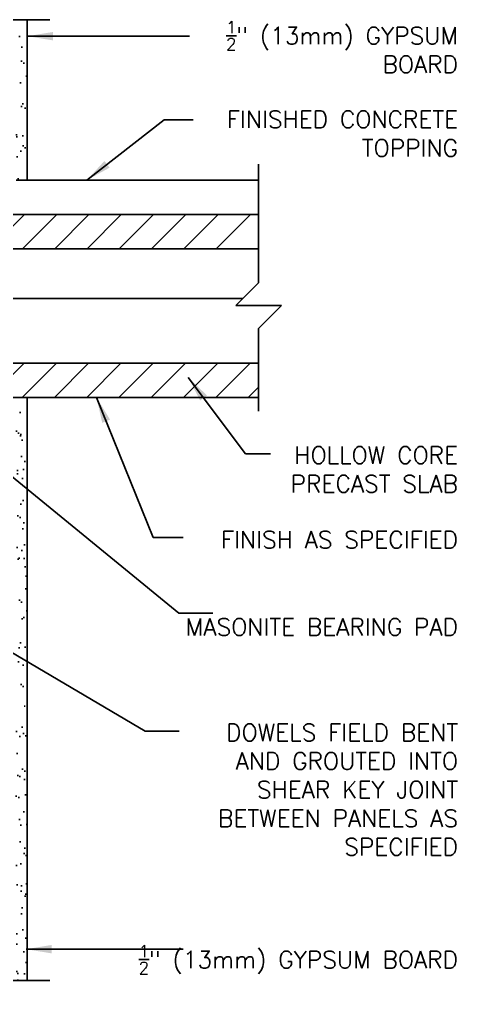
# Model space of a CAD drawing. Header units: inches. Extents: x 251.1 to 308.1, y 82.2 to 149.8.
# Drawn here: x 288.98 to 308.14, y 105.81 to 148.83 of the extents above; entities that cross this region are included whole.
import ezdxf

# ---------------------------------------------------------------- set-up
doc = ezdxf.new("R2010")
doc.units = ezdxf.units.IN
doc.header["$LTSCALE"] = 0.5
doc.header["$MEASUREMENT"] = 0
for name, color, linetype in [('HATCH', 12, 'Continuous'), ('line25', 2, 'Continuous'), ('LINE3', 3, 'Continuous'), ('LINE9', 9, 'Continuous'), ('TEXT', 4, 'Continuous')]:
    doc.layers.add(name, color=color, linetype=linetype)
doc.styles.add('DIM', font='romans.shx', dxfattribs={"width": 0.7})
doc.styles.add('ROMANS', font='romans.shx', dxfattribs={"height": 0.75})
doc.dimstyles.new('ext_12', dxfattribs={"dimscale": 12, "dimtxt": 0.09375, "dimasz": 0.09375, "dimexe": 0.09375, "dimexo": 0.0625, "dimgap": 0.0625, "dimtad": 1, "dimdec": 1, "dimzin": 3, "dimdsep": 46, "dimlunit": 4, "dimtxsty": 'DIM', "dimcen": 0.09, "dimdle": 0.09375, "dimclrt": 4, "dimadec": 0, "dimazin": 0, "dimtfac": 1, "dimtdec": 1, "dimtmove": 2, "dimatfit": 3, "dimfxl": 1, "dimfrac": 2, "dimtolj": 1, "dimtzin": 0, "dimarcsym": 0})

msp = doc.modelspace()

# ---------------------------------------------------------------- hatches: boundary and pattern name
at = {"layer": 'HATCH'}
h = msp.add_hatch(dxfattribs=at)
h.set_pattern_fill('AR-SAND', color=256, scale=0.5, style=0)
h.set_pattern_definition([(37.5, (182.0044, -23.1193), (-0.0314967, 0.963412), [0, -0.76, 0, -0.85, 0, -0.8125]), (7.5, (182.0044, -23.1193), (0.884888, 1.411073), [0, -0.41, 0, -0.685, 0, -0.2625]), (327.5, (181.3894, -23.1193), (1.557071, 0.0028295), [0, -0.25, 0, -0.9, 0, -1.175]), (317.5, (181.3894, -23.1193), (1.503063, 0.438838), [0, -0.125, 0, -0.59, 0, -0.675])])
h.paths.add_polyline_path([(288.828, 141.808), (289.308, 141.808), (289.308, 148.825), (288.828, 148.825)])
h = msp.add_hatch(dxfattribs=at)
h.set_pattern_fill('ANSI31', color=256, scale=8, style=0)
h.set_pattern_definition([(45, (193.1861, -20.746), (-0.707107, 0.707107), [])])
edge = h.paths.add_edge_path()
edge.add_line((298.937, 138.808), (299.437, 139.308))
edge.add_line((299.437, 139.308), (299.437, 140.308))
edge.add_line((299.437, 140.308), (288.07, 140.308))
edge.add_arc((287.917, 140.414), 0.186, 318.1805, 325.0817, ccw=False)
edge.add_line((288.056, 140.29), (287.692, 140.29))
edge.add_line((287.692, 140.29), (287.651, 140.267))
edge.add_line((287.651, 140.267), (287.641, 140.308))
edge.add_line((287.641, 140.308), (287.558, 140.308))
edge.add_line((287.558, 140.308), (287.492, 140.308))
edge.add_line((287.492, 140.308), (287.464, 140.29))
edge.add_line((287.464, 140.29), (287.103, 140.29))
edge.add_arc((287.102, 140.415), 0.125, 269.3947, 270.6053, ccw=False)
edge.add_line((287.101, 140.29), (283.203, 140.29))
edge.add_line((283.203, 140.29), (283.203, 138.808))
edge.add_line((283.203, 138.808), (298.937, 138.808))
h = msp.add_hatch(dxfattribs=at)
h.set_pattern_fill('ANSI31', color=256, scale=8, style=0)
h.set_pattern_definition([(45, (193.1861, -18.746), (-0.707107, 0.707107), [])])
h.paths.add_polyline_path([(299.437, 133.808), (283.203, 133.808), (283.203, 132.308), (299.437, 132.308)])
h = msp.add_hatch(dxfattribs=at)
h.set_pattern_fill('AR-SAND', color=256, scale=0.5, style=0)
h.set_pattern_definition([(37.5, (193.1861, -29.7721), (-0.0314967, 0.963412), [0, -0.76, 0, -0.85, 0, -0.8125]), (7.5, (193.1861, -29.7721), (0.884888, 1.411073), [0, -0.41, 0, -0.685, 0, -0.2625]), (327.5, (192.5711, -29.7721), (1.557071, 0.0028295), [0, -0.25, 0, -0.9, 0, -1.175]), (317.5, (192.5711, -29.7721), (1.503063, 0.438838), [0, -0.125, 0, -0.59, 0, -0.675])])
h.paths.add_polyline_path([(288.828, 106.811), (289.307, 106.811), (289.307, 132.308), (288.808, 132.308)])

# ---------------------------------------------------------------- linework, layer by layer
at = {"layer": 'line25'}
for p, q in [((283.203, 140.308), (299.437, 140.308)), ((288.808, 140.308), (299.437, 140.308)), ((283.203, 132.308), (299.437, 132.308)), ((288.808, 132.308), (299.437, 132.308))]:
    msp.add_line(p, q, dxfattribs=at)
at = {"layer": 'LINE3'}
msp.add_line((298.755, 136.636), (282.298, 136.636), dxfattribs=at)
at = {"layer": 'LINE9'}
for p, q in [((290.307, 148.825), (281.073, 148.825)), ((289.307, 141.808), (289.308, 148.825)), ((299.437, 142.513), (299.437, 137.319)), ((288.827, 141.808), (299.437, 141.808)), ((283.203, 138.808), (299.437, 138.808)), ((299.437, 137.319), (298.437, 136.319)), ((299.437, 137.319), (299.437, 137.319)), ((299.437, 136.319), (298.437, 136.319)), ((299.437, 136.319), (300.437, 136.319)), ((300.437, 136.319), (299.437, 135.319)), ((299.437, 135.319), (299.437, 131.711)), ((283.203, 133.808), (299.437, 133.808)), ((289.307, 106.811), (289.307, 132.308))]:
    msp.add_line(p, q, dxfattribs=at)
msp.add_lwpolyline([(270.099, 106.81), (279.063, 106.81), (280.063, 107.81), (280.063, 105.81), (281.063, 106.81), (290.307, 106.811)], dxfattribs=at)

# ---------------------------------------------------------------- texts
at = {"layer": 'TEXT', "char_height": 0.75, "attachment_point": 6, "style": 'ROMANS'}
for s, insert, width in [('\\A1;{\\H0.7x;\\S1/2;}" (13mm) GYPSUM BOARD', (308.175, 147.624), 12.99266), ('\\A1;FINISHED CONCRETE TOPPING', (308.175, 143.841), 12.99266), ('\\A1;HOLLOW CORE PRECAST SLAB', (308.175, 129.155), 10.94608), ('\\A1;FINISH AS SPECIFIED', (308.175, 126.088), 12.93148), ('MASONITE BEARING PAD', (308.175, 122.27), 12.4225), ('DOWELS FIELD BENT AND GROUTED INTO SHEAR KEY JOINT BETWEEN PANELS AS SPECIFIED', (308.175, 115.154), 13.62291), ('\\A1;{\\H0.7x;\\S1/2;}" (13mm) GYPSUM BOARD', (308.175, 107.722), 13.59481)]:
    msp.add_mtext(s, dxfattribs=dict(at, insert=insert, width=width))

# ---------------------------------------------------------------- leaders
at = {"layer": 'TEXT'}
for points in [[(289.319, 148.103), (296.419, 148.103)], [(291.917, 141.808), (295.302, 144.444), (296.572, 144.444)], [(296.357, 133.184), (298.862, 129.834), (299.966, 129.834)], [(284.703, 132.058), (295.945, 122.871), (297.44, 122.871)], [(292.343, 132.308), (294.823, 126.182), (296.137, 126.182)], [(281.298, 125.438), (294.473, 117.717), (295.968, 117.717)]]:
    msp.add_leader(points, dimstyle='ext_12', override={"dimgap": 0.0625, "dimtad": 0}, dxfattribs=at)
msp.add_leader([(289.261, 108.178), (296.138, 108.178)], dimstyle='ext_12', dxfattribs=at)

doc.saveas('drawing.dxf')
